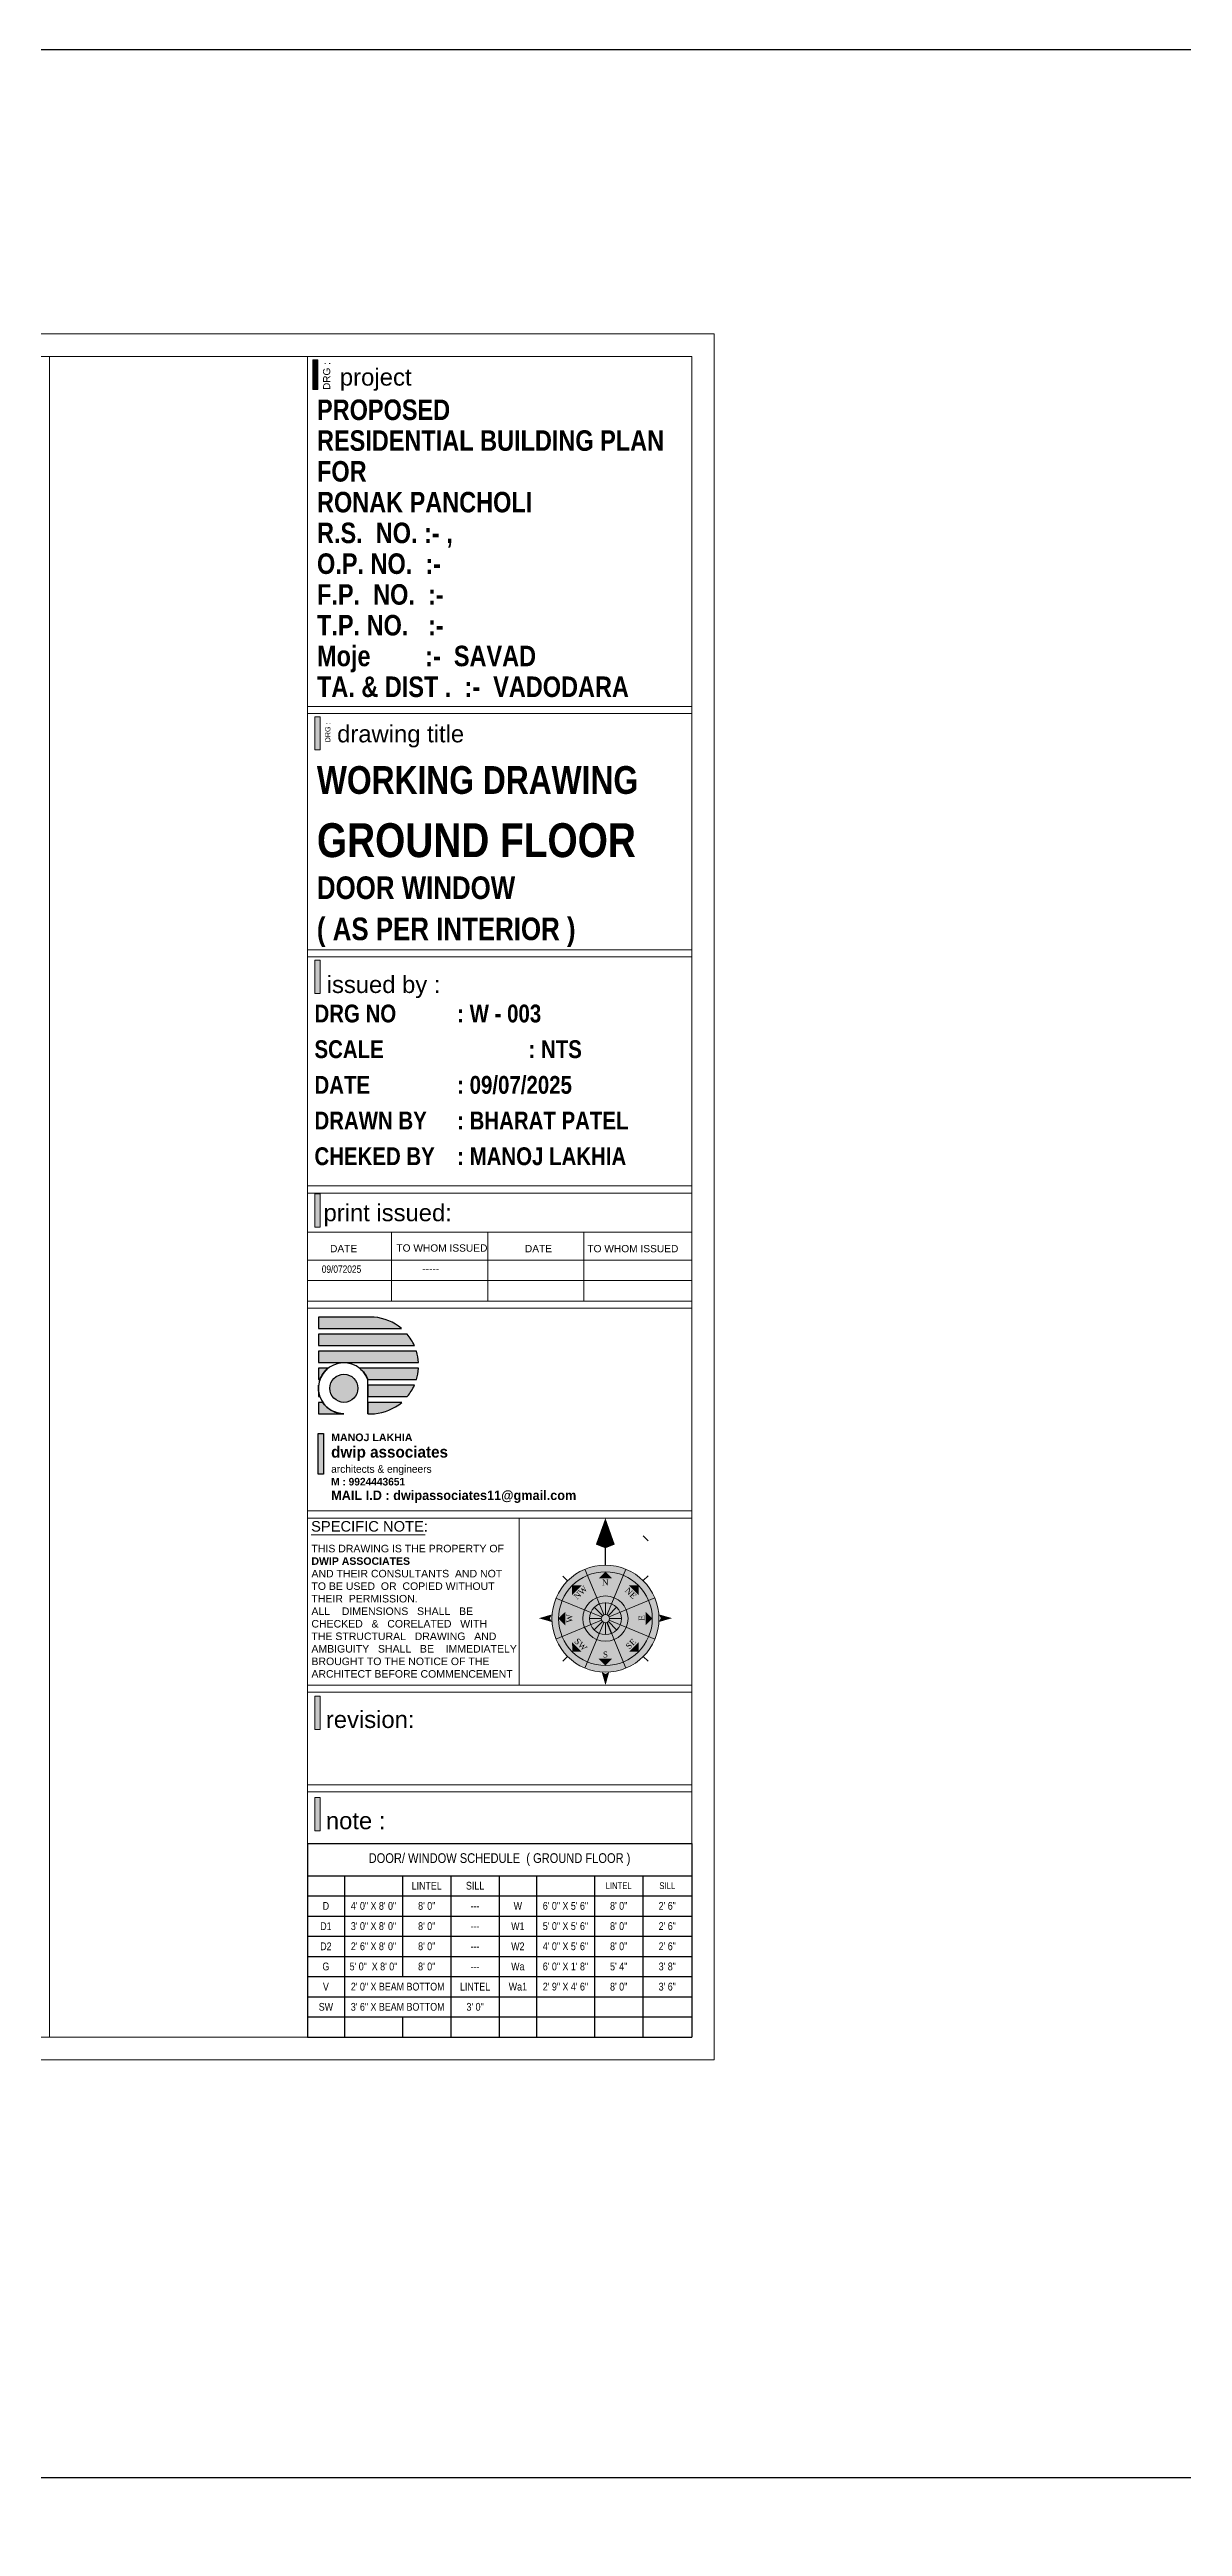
# Model space of a CAD drawing. Header units: millimetres. Extents: x 56222 to 162971, y -175692 to -121287.
# Drawn here: x 155409 to 155760, y -172901 to -172133 of the extents above; entities that cross this region are included whole.
import ezdxf
from ezdxf.enums import TextEntityAlignment as Align

# ---------------------------------------------------------------- set-up
doc = ezdxf.new("R2010")
doc.units = ezdxf.units.MM
doc.header["$MEASUREMENT"] = 0
for name, color, linetype, lineweight in [('GROUND FLOOR', 7, 'Continuous', 9), ('GROUND FLOOR  ( DIM )', 7, 'Continuous', 9), ('plot boundary', 26, 'Continuous', 30), ('STAIRCASE', 45, 'Continuous', 25), ('X_SHEET', 7, 'Continuous', 9)]:
    doc.layers.add(name, color=color, linetype=linetype, lineweight=lineweight)
doc.styles.add("AR_0'-0", font='arial.ttf')
doc.styles.add('AR_6', font='arial.ttf', dxfattribs={"height": 6})
doc.styles.add("Cn_BT_0'-0", font='swissc.ttf')
doc.styles.add('Cn_BT_7½', font='swissc.ttf', dxfattribs={"height": 7.5})
doc.styles.add('DUTCH801', font='dutcheb.ttf', dxfattribs={"height": 6.5})
doc.styles.add('KATHA', font='swissc.ttf')
doc.styles.get("Standard").update_dxf_attribs({"font": 'arial.ttf', "height": 6})

# ---------------------------------------------------------------- blocks, each defined once
blk = doc.blocks.new('NORTH')
h = blk.add_hatch(color=9)
h.set_gradient(color1=(201, 201, 201), color2=(237, 237, 237), one_color=1, tint=0.93, name='SPHERICAL')
edge = h.paths.add_edge_path()
edge.add_arc((329168.4, -156620.1), 24.1, 0, 360)
at = {"layer": 'X_SHEET'}
for color, points in [(224, [(329168.4, -156574.8), (329168.4, -156588.4), (329164.1, -156586.7)]), (230, [(329172.6, -156586.7), (329168.4, -156588.4), (329168.4, -156574.8)]), (47, [(329153.4, -156609.4), (329153.4, -156605.1), (329157.7, -156605.1)]), (47, [(329165.3, -156602), (329168.4, -156598.9), (329171.4, -156602)]), (47, [(329179, -156605.1), (329183.3, -156605.1), (329183.3, -156609.4)]), (47, [(329147.2, -156620), (329150.3, -156617), (329150.3, -156623.1)]), (47, [(329186.5, -156623.1), (329186.5, -156617), (329189.5, -156620.1)]), (224, [(329143.4, -156619.9), (329144.3, -156618.2), (329138.4, -156619.9)]), (230, [(329144.3, -156621.6), (329143.4, -156619.9), (329138.4, -156619.9)]), (224, [(329193.3, -156619.9), (329192.5, -156618.2), (329198.4, -156619.9)]), (230, [(329192.5, -156621.6), (329193.3, -156619.9), (329198.4, -156619.9)]), (47, [(329153.4, -156635), (329153.4, -156630.7), (329157.7, -156635)]), (47, [(329171.4, -156638.2), (329165.3, -156638.1), (329168.3, -156641.2)]), (47, [(329179, -156635), (329183.3, -156630.7), (329183.3, -156635)]), (230, [(329166.7, -156644.1), (329168.4, -156645), (329168.4, -156650.1)]), (224, [(329168.4, -156645), (329170.1, -156644.1), (329168.4, -156650.1)])]:
    blk.add_hatch(color=color, dxfattribs=at).paths.add_polyline_path(points)
at = {"color": 254, "lineweight": 5}
for p, q in [((329185.4, -156582.8), (329187.6, -156585)), ((329167, -156618.7), (329163.3, -156615)), ((329168.4, -156618.2), (329168.4, -156612.9)), ((329169.7, -156618.7), (329173.4, -156615)), ((329166.5, -156620.1), (329161.2, -156620.1)), ((329167, -156621.4), (329163.3, -156625.1)), ((329168.4, -156621.9), (329168.4, -156627.2)), ((329169.7, -156621.4), (329173.4, -156625.1)), ((329170.2, -156620.1), (329175.5, -156620.1))]:
    blk.add_line(p, q, dxfattribs=at)
at = {"color": 250, "lineweight": 9}
for p, q in [((329151.3, -156603), (329149.2, -156600.9)), ((329167.6, -156618.3), (329159.1, -156597.8)), ((329169.1, -156618.3), (329177.6, -156597.8)), ((329185.4, -156603), (329187.6, -156600.9)), ((329146.1, -156610.8), (329166.6, -156619.3)), ((329170.1, -156619.3), (329190.7, -156610.8)), ((329146.1, -156629.3), (329166.6, -156620.8)), ((329159.1, -156642.4), (329167.6, -156621.8)), ((329177.6, -156642.4), (329169.1, -156621.8)), ((329170.1, -156620.8), (329190.7, -156629.3)), ((329151.3, -156637.1), (329149.2, -156639.2)), ((329185.4, -156637.1), (329187.6, -156639.2))]:
    blk.add_line(p, q, dxfattribs=at)
at = {"color": 1}
blk.add_line((329171.1, -156626.7), (329169.1, -156621.8), dxfattribs=at)
at = {"lineweight": 9}
for radius in [24.1, 21.1, 10.2, 7.18, 1.88]:
    blk.add_circle((329168.4, -156620.1), radius, dxfattribs=at)
at = {"layer": 'X_SHEET', "color": 29, "linetype": 'Continuous', "lineweight": 25}
blk.add_line((329168.4, -156595.9), (329168.4, -156588.4), dxfattribs=at)
at = {"layer": 'X_SHEET', "color": 26, "linetype": 'ByBlock', "lineweight": -2, "style": 'DUTCH801'}
for s, rotation, p in [('NW', 44.9141, (329156.2, -156607.4)), ('N', 359.9141, (329168.3, -156602.4)), ('S', 359.9141, (329168.4, -156634.9)), ('SE', 44.9141, (329178.9, -156630.5))]:
    blk.add_text(s, height=2.7, rotation=rotation, dxfattribs=at).set_placement(p, align=Align.TOP_CENTER)
for s, rotation, p in [('NE', 314.9141, (329178.9, -156609.6)), ('W', 89.9141, (329153.5, -156620)), ('E', 89.9141, (329186.1, -156619.8)), ('SW', 314.9141, (329156.3, -156632.7))]:
    blk.add_text(s, height=2.7, rotation=rotation, dxfattribs=at).set_placement(p, align=Align.CENTER)
blk = doc.blocks.new('logo')
at = {"layer": 'STAIRCASE', "linetype": 'Continuous', "ltscale": 15}
h = blk.add_hatch(color=0, dxfattribs=at)
edge = h.paths.add_edge_path()
edge.add_line((52190.2, -8438.8), (52131.5, -8438.8))
edge.add_line((52131.5, -8438.8), (52131.5, -8450.8))
edge.add_line((52131.5, -8450.8), (52219.1, -8450.8))
edge.add_arc((52186.1, -8489.7), 51, 49.5898, 85.3906)
edge = h.paths.add_edge_path()
edge.add_line((52225, -8456.8), (52131.5, -8456.8))
edge.add_line((52131.5, -8456.8), (52131.5, -8468.8))
edge.add_line((52131.5, -8468.8), (52232.6, -8468.8))
edge.add_arc((52186.1, -8489.7), 51, 24.196, 40.1809)
edge = h.paths.add_edge_path()
edge.add_line((52234.8, -8474.7), (52131.5, -8474.7))
edge.add_line((52131.5, -8474.7), (52131.5, -8486.7))
edge.add_line((52131.5, -8486.7), (52237, -8486.7))
edge.add_arc((52186.1, -8489.7), 51, 3.3421, 17.076)
edge = h.paths.add_edge_path()
edge.add_line((52237, -8492.6), (52174.8, -8492.6))
edge.add_arc((52158.3, -8513.7), 26.8, 19.8001, 51.8901, ccw=False)
edge.add_line((52183.5, -8504.6), (52234.8, -8504.6))
edge.add_arc((52186.1, -8489.7), 51, 342.9464, 356.6794)
edge = h.paths.add_edge_path()
edge.add_line((52232.6, -8510.5), (52183.5, -8510.5))
edge.add_line((52183.5, -8510.5), (52183.5, -8522.5))
edge.add_line((52183.5, -8522.5), (52225.1, -8522.5))
edge.add_arc((52186.1, -8489.7), 51, 319.8472, 335.8275)
edge = h.paths.add_edge_path()
edge.add_line((52219.2, -8528.5), (52183.5, -8528.5))
edge.add_line((52183.5, -8528.5), (52183.5, -8540.5))
edge.add_line((52183.5, -8540.5), (52190.4, -8540.5))
edge.add_arc((52186.1, -8489.7), 51, 274.8693, 310.4434)
edge = h.paths.add_edge_path()
edge.add_line((52136, -8528.5), (52131.5, -8528.5))
edge.add_line((52131.5, -8528.5), (52131.5, -8540.5))
edge.add_line((52131.5, -8540.5), (52158.3, -8540.5))
edge.add_arc((52158.3, -8513.7), 26.8, 213.4982, 270, ccw=False)
edge = h.paths.add_edge_path()
edge.add_line((52131.5, -8513.7), (52131.5, -8522.5))
edge.add_line((52131.5, -8522.5), (52133, -8522.5))
edge.add_arc((52158.3, -8513.7), 26.8, 180, 199.307, ccw=False)
edge = h.paths.add_edge_path()
edge.add_line((52131.7, -8510.5), (52131.5, -8510.5))
edge.add_line((52131.5, -8510.5), (52131.5, -8513.7))
edge.add_arc((52158.3, -8513.7), 26.8, 173.2545, 180, ccw=False)
edge = h.paths.add_edge_path()
edge.add_line((52141.8, -8492.6), (52131.5, -8492.6))
edge.add_line((52131.5, -8492.6), (52131.5, -8504.6))
edge.add_line((52131.5, -8504.6), (52133.1, -8504.6))
edge.add_arc((52158.3, -8513.7), 26.8, 128.1099, 160.1999, ccw=False)
edge = h.paths.add_edge_path()
edge.add_arc((52158.3, -8513.7), 14.8, 0, 360)
at = {"layer": 'STAIRCASE', "color": 0, "linetype": 'Continuous', "ltscale": 15}
blk.add_line((52183.5, -8540.5), (52183.5, -8504.6), dxfattribs=at)
for points in [[(52190.2, -8438.8), (52131.5, -8438.8), (52131.5, -8450.8), (52219.1, -8450.8, 0.157494)], [(52225, -8456.8), (52131.5, -8456.8), (52131.5, -8468.8), (52232.6, -8468.8, 0.06986)], [(52234.8, -8474.7), (52131.5, -8474.7), (52131.5, -8486.7), (52237, -8486.7, 0.059998)], [(52141.8, -8492.6), (52131.5, -8492.6), (52131.5, -8504.6), (52133.1, -8504.6, -0.140942)], [(52237, -8492.6), (52174.8, -8492.6, -0.140942), (52183.5, -8504.6), (52234.8, -8504.6, 0.059993)], [(52131.7, -8510.5), (52131.5, -8510.5), (52131.5, -8513.7, -0.029441)], [(52131.5, -8513.7), (52131.5, -8522.5), (52133, -8522.5, -0.084443)], [(52136, -8528.5), (52131.5, -8528.5), (52131.5, -8540.5), (52158.3, -8540.5, -0.251655)], [(52232.6, -8510.5), (52183.5, -8510.5), (52183.5, -8522.5), (52225.1, -8522.5, 0.069841)], [(52219.2, -8528.5), (52183.5, -8528.5), (52183.5, -8540.5), (52190.4, -8540.5, 0.15648)]]:
    blk.add_lwpolyline(points, format="xyb", close=True, dxfattribs=at)
blk.add_circle((52158.3, -8513.7), 14.8, dxfattribs=at)
blk.add_arc((52158.3, -8513.7), 26.8, 19.8001, 270, dxfattribs=at)
blk = doc.blocks.new('*T171')
at = {"layer": 'X_SHEET', "color": 0, "lineweight": -2}
for p, q in [((0, 0), (11.5, 0)), ((0, 0), (0, -9.99)), ((11.5, 0), (29.5, 0)), ((29.5, 0), (44.5, 0)), ((44.5, 0), (59.5, 0)), ((59.5, 0), (71, 0)), ((71, 0), (89, 0)), ((89, 0), (104, 0)), ((104, 0), (119.14, 0)), ((119.14, 0), (119.14, -9.99)), ((0, -9.99), (11.5, -9.99)), ((0, -9.99), (0, -16.24)), ((11.5, -9.99), (29.5, -9.99)), ((11.5, -9.99), (11.5, -16.24)), ((29.5, -9.99), (44.5, -9.99)), ((29.5, -9.99), (29.5, -16.24)), ((44.5, -9.99), (59.5, -9.99)), ((44.5, -9.99), (44.5, -16.24)), ((59.5, -9.99), (71, -9.99)), ((59.5, -9.99), (59.5, -16.24)), ((71, -9.99), (89, -9.99)), ((71, -9.99), (71, -16.24)), ((89, -9.99), (104, -9.99)), ((89, -9.99), (89, -16.24)), ((104, -9.99), (119.14, -9.99)), ((104, -9.99), (104, -16.24)), ((119.14, -9.99), (119.14, -16.24)), ((0, -16.24), (11.5, -16.24)), ((0, -16.24), (0, -22.5)), ((0, -22.5), (11.5, -22.5)), ((0, -22.5), (0, -28.75)), ((11.5, -16.24), (29.5, -16.24)), ((11.5, -16.24), (11.5, -22.5)), ((11.5, -22.5), (29.5, -22.5)), ((11.5, -22.5), (11.5, -28.75)), ((29.5, -16.24), (44.5, -16.24)), ((29.5, -16.24), (29.5, -22.5)), ((29.5, -22.5), (44.5, -22.5)), ((29.5, -22.5), (29.5, -28.75)), ((44.5, -16.24), (59.5, -16.24)), ((44.5, -16.24), (44.5, -22.5)), ((44.5, -22.5), (59.5, -22.5)), ((44.5, -22.5), (44.5, -28.75)), ((59.5, -16.24), (71, -16.24)), ((59.5, -16.24), (59.5, -22.5)), ((59.5, -22.5), (71, -22.5)), ((59.5, -22.5), (59.5, -28.75)), ((71, -16.24), (89, -16.24)), ((71, -16.24), (71, -22.5)), ((71, -22.5), (89, -22.5)), ((71, -22.5), (71, -28.75)), ((89, -16.24), (104, -16.24)), ((89, -16.24), (89, -22.5)), ((89, -22.5), (104, -22.5)), ((89, -22.5), (89, -28.75)), ((104, -16.24), (119.14, -16.24)), ((104, -16.24), (104, -22.5)), ((104, -22.5), (119.14, -22.5)), ((104, -22.5), (104, -28.75)), ((119.14, -16.24), (119.14, -22.5)), ((119.14, -22.5), (119.14, -28.75)), ((0, -28.75), (11.5, -28.75)), ((0, -28.75), (0, -35.01)), ((11.5, -28.75), (29.5, -28.75)), ((11.5, -28.75), (11.5, -35.01)), ((29.5, -28.75), (44.5, -28.75)), ((29.5, -28.75), (29.5, -35.01)), ((44.5, -28.75), (59.5, -28.75)), ((44.5, -28.75), (44.5, -35.01)), ((59.5, -28.75), (71, -28.75)), ((59.5, -28.75), (59.5, -35.01)), ((71, -28.75), (89, -28.75)), ((71, -28.75), (71, -35.01)), ((89, -28.75), (104, -28.75)), ((89, -28.75), (89, -35.01)), ((104, -28.75), (119.14, -28.75)), ((104, -28.75), (104, -35.01)), ((119.14, -28.75), (119.14, -35.01)), ((0, -35.01), (11.5, -35.01)), ((0, -35.01), (0, -41.27)), ((11.5, -35.01), (29.5, -35.01)), ((11.5, -35.01), (11.5, -41.27)), ((29.5, -35.01), (44.5, -35.01)), ((29.5, -35.01), (29.5, -41.27)), ((44.5, -35.01), (59.5, -35.01)), ((44.5, -35.01), (44.5, -41.27)), ((59.5, -35.01), (71, -35.01)), ((59.5, -35.01), (59.5, -41.27)), ((71, -35.01), (89, -35.01)), ((71, -35.01), (71, -41.27)), ((89, -35.01), (104, -35.01)), ((89, -35.01), (89, -41.27)), ((104, -35.01), (119.14, -35.01)), ((104, -35.01), (104, -41.27)), ((119.14, -35.01), (119.14, -41.27)), ((0, -41.27), (11.5, -41.27)), ((0, -41.27), (0, -47.52)), ((11.5, -41.27), (29.5, -41.27)), ((11.5, -41.27), (11.5, -47.52)), ((29.5, -41.27), (44.5, -41.27)), ((44.5, -41.27), (59.5, -41.27)), ((44.5, -41.27), (44.5, -47.52)), ((59.5, -41.27), (71, -41.27)), ((59.5, -41.27), (59.5, -47.52)), ((71, -41.27), (89, -41.27)), ((71, -41.27), (71, -47.52)), ((89, -41.27), (104, -41.27)), ((89, -41.27), (89, -47.52)), ((104, -41.27), (119.14, -41.27)), ((104, -41.27), (104, -47.52)), ((119.14, -41.27), (119.14, -47.52)), ((0, -47.52), (11.5, -47.52)), ((0, -47.52), (0, -53.78)), ((11.5, -47.52), (29.5, -47.52)), ((11.5, -47.52), (11.5, -53.78)), ((29.5, -47.52), (44.5, -47.52)), ((44.5, -47.52), (59.5, -47.52)), ((44.5, -47.52), (44.5, -53.78)), ((59.5, -47.52), (71, -47.52)), ((59.5, -47.52), (59.5, -53.78)), ((71, -47.52), (89, -47.52)), ((71, -47.52), (71, -53.78)), ((89, -47.52), (104, -47.52)), ((89, -47.52), (89, -53.78)), ((104, -47.52), (119.14, -47.52)), ((104, -47.52), (104, -53.78)), ((119.14, -47.52), (119.14, -53.78)), ((0, -53.78), (11.5, -53.78)), ((0, -53.78), (0, -60.03)), ((0, -60.03), (11.5, -60.03)), ((11.5, -53.78), (29.5, -53.78)), ((11.5, -53.78), (11.5, -60.03)), ((11.5, -60.03), (29.5, -60.03)), ((29.5, -53.78), (44.5, -53.78)), ((29.5, -53.78), (29.5, -60.03)), ((29.5, -60.03), (44.5, -60.03)), ((44.5, -53.78), (59.5, -53.78)), ((44.5, -53.78), (44.5, -60.03)), ((44.5, -60.03), (59.5, -60.03)), ((59.5, -53.78), (71, -53.78)), ((59.5, -53.78), (59.5, -60.03)), ((59.5, -60.03), (71, -60.03)), ((71, -53.78), (89, -53.78)), ((71, -53.78), (71, -60.03)), ((71, -60.03), (89, -60.03)), ((89, -53.78), (104, -53.78)), ((89, -53.78), (89, -60.03)), ((89, -60.03), (104, -60.03)), ((104, -53.78), (119.14, -53.78)), ((104, -53.78), (104, -60.03)), ((104, -60.03), (119.14, -60.03)), ((119.14, -53.78), (119.14, -60.03))]:
    blk.add_line(p, q, dxfattribs=at)
at = {"layer": 'X_SHEET', "color": 0, "attachment_point": 5, "style": 'Cn_BT_7½'}
for s, insert, char_height, width in [('DOOR/ WINDOW SCHEDULE  ( GROUND FLOOR )', (59.57, -4.99), 3, 118.3106), ('LINTEL', (37, -13.11), 2.403, 14.17), ('SILL', (52, -13.11), 2.403, 14.17), ('LINTEL', (96.5, -13.11), 2.075, 14.17), ('SILL', (111.57, -13.11), 2.075, 14.3106)]:
    blk.add_mtext(s, dxfattribs=dict(at, insert=insert, char_height=char_height, width=width))
at = {"layer": 'X_SHEET', "attachment_point": 5, "style": 'Cn_BT_7½'}
for s, insert, char_height, width in [('D', (5.75, -19.37), 2.4, 10.67), ('4\' 0" X 8\' 0"', (20.5, -19.37), 2.4032, 17.17), ('8\' 0"', (37, -19.37), 2.403, 14.17), ('---', (52, -19.37), 2.403, 14.17), ('W', (65.25, -19.37), 2.4, 10.67), ('6\' 0" X 5\' 6"', (80, -19.37), 2.4032, 17.17), ('8\' 0"', (96.5, -19.37), 2.403, 14.17), ('2\' 6"', (111.57, -19.37), 2.403, 14.3106), ('D1', (5.75, -25.63), 2.403, 10.67), ('D2', (5.75, -31.88), 2.403, 10.67), ('3\' 0" X 8\' 0"', (20.5, -25.63), 2.4032, 17.17), ('2\' 6" X 8\' 0"', (20.5, -31.88), 2.4032, 17.17), ('8\' 0"', (37, -25.63), 2.403, 14.17), ('8\' 0"', (37, -31.88), 2.403, 14.17), ('---', (52, -25.63), 2.403, 14.17), ('W1', (65.25, -25.63), 2.403, 10.67), ('W2', (65.25, -31.88), 2.403, 10.67), ('4\' 0" X 5\' 6"', (80, -31.88), 2.4032, 17.17), ('5\' 0" X 5\' 6"', (80, -25.63), 2.4032, 17.17), ('8\' 0"', (96.5, -25.63), 2.403, 14.17), ('8\' 0"', (96.5, -31.88), 2.403, 14.17), ('2\' 6"', (111.57, -25.63), 2.403, 14.3106), ('2\' 6"', (111.57, -31.88), 2.403, 14.3106), ('G', (5.75, -38.14), 2.4, 10.67), ('5\' 0"  X 8\' 0"', (20.5, -38.14), 2.4032, 17.17), ('8\' 0"', (37, -38.14), 2.403, 14.17), ('---', (52, -31.88), 2.403, 14.17), ('---', (52, -38.14), 2.403, 14.17), ('Wa', (65.25, -38.14), 2.403, 10.67), ('6\' 0" X 1\' 8"', (80, -38.14), 2.4032, 17.17), ('5\' 4"', (96.5, -38.14), 2.403, 14.17), ('3\' 8"', (111.57, -38.14), 2.403, 14.3106), ('V', (5.75, -44.39), 2.4, 10.67), ('2\' 0" X BEAM BOTTOM', (28, -44.39), 2.4032, 32.17), ('LINTEL', (52, -44.39), 2.403, 14.17), ('Wa1', (65.25, -44.39), 2.403, 10.67), ('2\' 9" X 4\' 6"', (80, -44.39), 2.4032, 17.17), ('8\' 0"', (96.5, -44.39), 2.403, 14.17), ('3\' 6"', (111.57, -44.39), 2.403, 14.3106), ('SW', (5.75, -50.65), 2.403, 10.67), ('3\' 6" X BEAM BOTTOM', (28, -50.65), 2.4032, 32.17), ('3\' 0"', (52, -50.65), 2.403, 14.17)]:
    blk.add_mtext(s, dxfattribs=dict(at, insert=insert, char_height=char_height, width=width))

msp = doc.modelspace()

# ---------------------------------------------------------------- hatches: boundary and pattern name
at = {"layer": 'STAIRCASE', "linetype": 'Continuous', "ltscale": 15}
msp.add_hatch(color=251, dxfattribs=at).paths.add_polyline_path([(155492.54228, -172561.91938), (155494.26314, -172561.91938), (155494.26314, -172574.50462), (155492.54228, -172574.50462)])
at = {"layer": 'X_SHEET', "ltscale": 0.25}
h = msp.add_hatch(color=0, dxfattribs=at)
h.dxf.hatch_style = 1
h.paths.add_polyline_path([(155493.17014, -172339.74598), (155491.56808, -172339.74598), (155491.56808, -172350.05019), (155493.17014, -172350.05019)])
h = msp.add_hatch(color=0, dxfattribs=at)
h.dxf.hatch_style = 1
h.paths.add_polyline_path([(155493.17023, -172415.18454), (155491.56817, -172415.18454), (155491.56817, -172425.48875), (155493.17023, -172425.48875)])
h = msp.add_hatch(color=0, dxfattribs=at)
h.dxf.hatch_style = 1
h.paths.add_polyline_path([(155493.1668, -172487.65745), (155491.56474, -172487.65745), (155491.56474, -172497.96166), (155493.1668, -172497.96166)])
h = msp.add_hatch(color=0, dxfattribs=at)
h.dxf.hatch_style = 1
h.paths.add_polyline_path([(155493.17019, -172643.348), (155491.56813, -172643.348), (155491.56813, -172653.65221), (155493.17019, -172653.65221)])
h = msp.add_hatch(color=0, dxfattribs=at)
h.dxf.hatch_style = 1
h.paths.add_polyline_path([(155493.1701, -172674.72094), (155491.56804, -172674.72094), (155491.56804, -172685.02515), (155493.1701, -172685.02515)])

# ---------------------------------------------------------------- linework, layer by layer
at = {"layer": 'GROUND FLOOR'}
msp.add_line((155409.30231, -172228.06927), (155409.30231, -172749.00208), dxfattribs=at)
at = {"layer": 'GROUND FLOOR  ( DIM )'}
msp.add_line((155489.22345, -172688.96739), (155608.36392, -172688.96704), dxfattribs=at)
at = {"layer": 'plot boundary', "color": 251, "ltscale": 0.25}
msp.add_lwpolyline([(155492.54228, -172561.91938), (155494.26314, -172561.91938), (155494.26314, -172574.50462), (155492.54228, -172574.50462)], close=True, dxfattribs=at)
at = {"layer": 'X_SHEET', "color": 0, "linetype": 'Continuous', "lineweight": 9}
for p, q in [((155489.22134, -172499.48013), (155608.36057, -172499.48013)), ((155515.35729, -172499.48013), (155515.35729, -172520.84501)), ((155545.13356, -172499.48013), (155545.13356, -172520.84501)), ((155574.8991, -172499.48013), (155574.8991, -172520.84501)), ((155608.36057, -172508.13444), (155489.222, -172508.13444)), ((155608.36057, -172514.48972), (155489.22267, -172514.48972))]:
    msp.add_line(p, q, dxfattribs=at)
at = {"layer": 'X_SHEET', "linetype": 'Continuous'}
msp.add_line((155490.40108, -172593.29732), (155525.71779, -172593.29732), dxfattribs=at)
at = {"layer": 'X_SHEET', "color": 1, "lineweight": 30}
for points in [[(154711.25874, -172132.95107), (157705.48342, -172132.95107), (157705.48342, -172885.57019), (154711.25874, -172885.57019)], [(154711.25874, -172132.95107), (157705.48342, -172132.95107), (157705.48342, -174655.79245), (154711.25874, -174655.79245)]]:
    msp.add_lwpolyline(points, close=True, dxfattribs=at)
at = {"layer": 'X_SHEET'}
for points in [[(155615.36395, -172756.00208), (154848.21558, -172756.00208), (154848.21558, -172221.06927), (155615.36395, -172221.06927)], [(155608.36395, -172749.00208), (154855.21558, -172749.00208), (154855.21558, -172228.06927), (155608.36395, -172228.06927)], [(155489.22335, -172336.54699), (155608.36391, -172336.54699), (155608.36395, -172228.06927), (155489.22335, -172228.06927)], [(155489.22335, -172228.06927), (155608.36391, -172228.06927), (155608.36403, -172749.00208), (155489.22346, -172749.00208)], [(155608.36396, -172338.75455), (155489.22335, -172338.75455), (155489.22335, -172412.00388), (155608.36396, -172412.00388)], [(155489.22335, -172414.21143), (155608.36396, -172414.21143), (155608.36396, -172485.18693), (155489.22335, -172485.18693)], [(155489.22335, -172520.84501), (155608.36057, -172520.84501), (155608.36057, -172487.39449), (155489.22335, -172487.39449)], [(155489.22335, -172523.05256), (155608.36396, -172523.05256), (155608.36396, -172585.92099), (155489.22335, -172585.92099)], [(155554.86431, -172639.90599), (155489.22335, -172639.90599), (155489.22335, -172588.12855), (155554.86431, -172588.12855)], [(155489.22335, -172639.90599), (155608.36396, -172639.90599), (155608.36396, -172588.12855), (155489.22335, -172588.12855)], [(155489.22335, -172642.11355), (155608.36396, -172642.11355), (155608.36396, -172670.78696), (155489.22335, -172670.78696)], [(155608.36386, -172672.99451), (155489.22335, -172672.99451), (155489.22353, -172749.00208), (155608.36409, -172749.00208)]]:
    msp.add_lwpolyline(points, close=True, dxfattribs=at)
at = {"layer": 'X_SHEET', "color": 0, "ltscale": 0.25}
for points in [[(155490.87649, -172229.12687), (155492.51248, -172229.12687), (155492.51248, -172238.33572), (155490.87649, -172238.33572)], [(155491.56808, -172339.74598), (155493.17014, -172339.74598), (155493.17014, -172350.05019), (155491.56808, -172350.05019)], [(155491.56817, -172415.18454), (155493.17023, -172415.18454), (155493.17023, -172425.48875), (155491.56817, -172425.48875)], [(155491.56474, -172487.65745), (155493.1668, -172487.65745), (155493.1668, -172497.96166), (155491.56474, -172497.96166)], [(155491.56813, -172643.348), (155493.17019, -172643.348), (155493.17019, -172653.65221), (155491.56813, -172653.65221)], [(155491.56804, -172674.72094), (155493.1701, -172674.72094), (155493.1701, -172685.02515), (155491.56804, -172685.02515)]]:
    msp.add_lwpolyline(points, close=True, dxfattribs=at)
msp.add_solid([(155492.51248, -172238.33572), (155490.87649, -172238.33572), (155492.51248, -172229.12687), (155490.87649, -172229.12687)], dxfattribs=at)

# ---------------------------------------------------------------- block references
at = {"xscale": 0.6882641349497078, "yscale": 0.6882641349497078, "zscale": 0.6882641349497078, "rotation": 0.02728220589949871}
msp.add_blockref('NORTH', (-71024.47375, -64931.18066), dxfattribs=at)
msp.add_blockref('*T171', (155489.2233, -172688.96739))
at = {"layer": 'STAIRCASE', "color": 251, "linetype": 'Continuous', "xscale": 0.2942633925449627, "yscale": 0.2942633925449627, "zscale": 0.2942633925449627}
msp.add_blockref('logo', (140152.26705, -170042.61982), dxfattribs=at)

# ---------------------------------------------------------------- texts
at = {"layer": 'plot boundary', "color": 251, "ltscale": 0.25, "insert": (155496.60155, -172561.91938), "char_height": 3.5311607, "attachment_point": 1}
msp.add_mtext('{\\fArial|b1|i0|c0|p34;\\H0.6667x;MANOJ LAKHIA\\fBankGothic Lt BT|b1|i0|c0|p34;\\P\\fBankGothic Md BT|b1|i0|c0|p34;\\H1.5x;dwip associates\\P\\fBankGothic Lt BT|b0|i0|c0|p34;\\H0.6667x;architects & engineers\\P\\fStylus BT|b1|i0|c0|p34;\\H0.9999x;M : 9924443651\\P\\H1.25x;MAIL I.D : dwipassociates11@gmail.com}', dxfattribs=at)
at = {"layer": 'X_SHEET', "color": 0, "ltscale": 0.25, "insert": (155494.09826, -172238.44563), "char_height": 2.211991, "width": 9.483907, "attachment_point": 1, "rotation": 90, "style": "AR_0'-0"}
msp.add_mtext('DRG :', dxfattribs=at)
at = {"layer": 'X_SHEET', "color": 0, "ltscale": 0.25, "attachment_point": 1}
for s, insert, char_height, style in [('{\\fSwis721 Ex BT|b0|i0|c0|p34;project}', (155499.28341, -172231.80966), 5.308778, 'AR_6'), ('{\\fSwis721 Cn BT|b1|i0|c0|p34;GROUND FLOOR}', (155492.1869, -172372.75704), 10.5, 'KATHA'), ('{\\fSwis721 Cn BT|b1|i0|c0|p34;DOOR WINDOW }', (155492.1869, -172389.24663), 7, 'KATHA'), ('{\\fSwis721 Cn BT|b1|i0|c0|p34;( AS PER INTERIOR )}', (155492.1869, -172401.99812), 7, 'KATHA')]:
    msp.add_mtext(s, dxfattribs=dict(at, insert=insert, char_height=char_height, style=style))
at = {"layer": 'X_SHEET', "color": 0, "linetype": 'Continuous', "attachment_point": 1, "style": "Cn_BT_0'-0"}
for s, insert, char_height, line_spacing_factor in [('{\\fSwis721 Cn BT|b1|i0|c0|p34;PROPOSED\\PRESIDENTIAL BUILDING PLAN\\PFOR\\P\\C5;RONAK PANCHOLI  \\C1; \\C29;\\P\\C0;R.S.  NO. :- , \\PO.P. NO.  :-      \\PF.P.  NO.  :-          \\PT.P. NO.   :-  \\PMoje ^I    :-  SAVAD\\PTA. & DIST .  :-  VADODARA}', (155492.21619, -172241.42928), 6.3574351, 0.9), ('\\A1;{\\fSwis721 Cn BT|b1|i0|c0|p34;DRG NO ^I: W - 003\\PSCALE ^I^I: NTS\\PDATE ^I^I: 09/07/2025\\P\\A0;DRAWN BY ^I: BHARAT PATEL\\PCHEKED BY ^I: MANOJ LAKHIA}', (155491.43762, -172428.96267), 5.5286672, 1.2)]:
    msp.add_mtext(s, dxfattribs=dict(at, insert=insert, char_height=char_height, line_spacing_factor=line_spacing_factor))
at = {"layer": 'X_SHEET', "color": 0, "ltscale": 0.25, "insert": (155494.77433, -172347.66188), "char_height": 1.584052, "attachment_point": 1, "rotation": 90}
msp.add_mtext('DRG :', dxfattribs=at)
at = {"layer": 'X_SHEET', "color": 0, "ltscale": 0.25, "char_height": 5.2801729, "attachment_point": 1}
for s, insert in [('{\\fSwis721 Ex BT|b0|i0|c0|p34;drawing title}', (155498.46311, -172342.40461)), ('issued by :', (155495.22305, -172420.09124)), ('{\\fArial|b0|i0|c0|p34;print issued:}', (155494.2457, -172490.82524))]:
    msp.add_mtext(s, dxfattribs=dict(at, insert=insert))
at = {"layer": 'X_SHEET', "ltscale": 0.25, "insert": (155492.1869, -172355.05166), "char_height": 8.600149, "attachment_point": 1, "style": 'KATHA'}
msp.add_mtext('{\\fSwis721 Cn BT|b1|i0|c0|p34;WORKING DRAWING}', dxfattribs=at)
at = {"layer": 'X_SHEET', "color": 0, "linetype": 'Continuous', "attachment_point": 1}
for s, insert, char_height in [('{\\fArial|b0|i0|c0|p34;DATE}', (155496.25829, -172503.47441), 2.2584194), ('{\\fArial|b0|i0|c0|p34;TO WHOM ISSUED}', (155516.82564, -172503.28008), 2.2584194), ('{\\fArial|b0|i0|c0|p34;DATE}', (155556.66592, -172503.47441), 2.2584194), ('{\\fArial|b0|i0|c0|p34;TO WHOM ISSUED}', (155576.02169, -172503.47441), 2.2584194), ('{\\fArial|b0|i0|c0|p34;-----}', (155524.84706, -172509.63536), 2.2584194), ('THIS DRAWING IS THE PROPERTY OF \\P{\\fArial|b1|i0|c0|p34;\\C59;DWIP ASSOCIATES\\C29; \\fArial|b0|i0|c0|p34;\\P}AND THEIR CONSULTANTS  AND NOT \\PTO BE USED  OR  COPIED WITHOUT \\PTHEIR  PERMISSION.\\PALL    DIMENSIONS   SHALL   BE   \\PCHECKED   &   CORELATED   WITH   \\PTHE STRUCTURAL   DRAWING   AND   \\PAMBIGUITY   SHALL   BE    IMMEDIATELY \\PBROUGHT TO THE NOTICE OF THE \\PARCHITECT BEFORE COMMENCEMENT', (155490.49054, -172596.39624), 2.3302966)]:
    msp.add_mtext(s, dxfattribs=dict(at, insert=insert, char_height=char_height))
at = {"layer": 'X_SHEET', "color": 0, "linetype": 'Continuous', "insert": (155493.69198, -172509.8297), "char_height": 2.258419, "attachment_point": 1, "style": 'KATHA'}
msp.add_mtext('09/072025', dxfattribs=at)
at = {"layer": 'X_SHEET', "linetype": 'Continuous', "insert": (155490.38549, -172589.04728), "char_height": 3.2621613, "attachment_point": 1}
msp.add_mtext('SPECIFIC NOTE:', dxfattribs=at)
at = {"layer": 'X_SHEET', "color": 29, "ltscale": 0.25, "char_height": 5.2801729, "attachment_point": 1}
for s, insert in [('{\\C0;revision:}', (155494.97162, -172647.8962)), ('{\\C0;note :}', (155494.97153, -172679.26915))]:
    msp.add_mtext(s, dxfattribs=dict(at, insert=insert))

doc.saveas('drawing.dxf')
